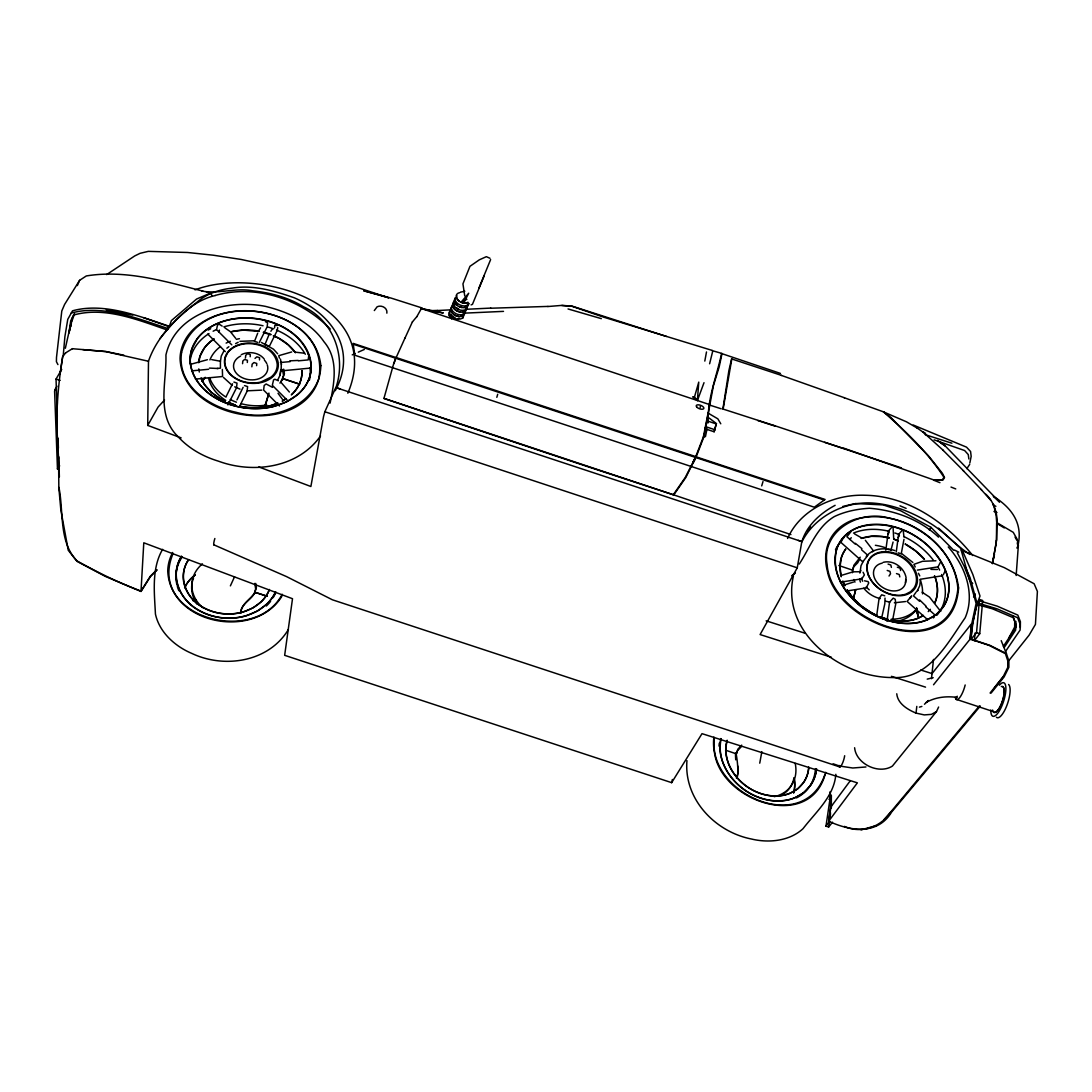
<?xml version="1.0" encoding="UTF-8"?>
<svg xmlns="http://www.w3.org/2000/svg" width="1092" height="1092" viewBox="0 0 1092 1092"><rect width="100%" height="100%" fill="white"/><g stroke="black" fill="none" stroke-linecap="round" stroke-linejoin="round"><path stroke-width="1.5" d="M686.964 760.66C683.647 798.989 715.137 831.886 751.378 838.997C768.782 843.215 789.475 841.181 803.029 828.678C815.738 812.093 834.152 796.355 835.844 774.296M990.089 693.024L1003.138 676.794L1007.848 667.239L1007.848 660.974L1005.404 653.63L988.902 645.317L970.119 639.107L933.537 684.766M1015.901 621.403L1015.86 627.477L1003.412 646.3M852.402 572.727L853.958 565.151L860.237 557.152M181.122 437.892L147.72 425.43L148.485 361.138C157.166 336.295 176.071 318.345 196.396 302.675C206.688 293.557 219.123 289.598 232.582 288.056C253.631 284.63 274.597 290.991 294.321 297.802C332.296 314.387 357.398 349.959 335.258 390.677M1020.337 627.436L1020.406 621.73L1017.84 615.11L997.214 606.156L978.746 600.6L977.463 604.64L992.56 608.845L1013.294 617.703L1015.669 624.037L1015.642 630.098L1004.19 647.556M903.985 539.312L901.228 553.835L898.211 552.839M1014.714 622.549L1014.659 627.081L1008.994 637.632M996.423 540.376L996.627 523.205M57.303 402.375L56.825 426.808L58.558 458.053L58.845 487.755L60.852 510.06L68.25 550.286L77.082 561.411L105.446 576.44L141.032 591.495L150.396 576.617L156.907 570.174M831.053 807.875L831.312 795.481L830.057 796.409L829.142 795.467M893.679 538.547L893.119 527.914M852.402 570.106L838.861 565.506M259.486 359.91L259.582 357.726L256.811 356.811L255.009 358.435M256.634 365.643L256.729 363.445L253.958 362.53L252.143 364.155L251.856 366.83M247.324 362.489L247.434 360.305L244.649 359.391L242.834 361.015L242.56 363.677M250.205 356.77L250.3 354.586L247.543 353.672L245.727 355.296L245.454 357.971M735.735 759.827C734.206 737.578 740.649 776.398 736.39 778.077M68.851 333.251L70.721 320.816L73.601 315.042C104.805 306.197 138.001 319.956 167.322 330.016L168.673 326.058C138.971 316.202 103.986 302.143 72.536 310.81L67.759 319.355L64.892 336.65L63.172 356.279M58.941 487.442C63.827 511.52 58.531 542.246 77.15 561.001C97.748 572.454 118.878 582.923 141.018 591.059L143.789 542.792L292.506 598.716L284.657 655.323L671.662 782.664L702.006 733.66L857.37 782.855L828.664 821.211C850.149 831.162 877.531 835.53 891.727 811.929L980.329 706.046M168.673 326.058L167.322 330.016M1016.161 575.484L1018.372 545.208L1017.102 539.161L1013.239 532.336L996.955 522.713L996.641 539.939L992.478 563.554L995.754 545.44M219.205 332.268L219.383 330.057M978.719 600.736L977.203 603.357L972.399 624.119L970.815 639.571L976.535 632.678L979.483 599.426L982.691 600.504L979.742 633.701L974.323 640.786L975.115 632.991M933.496 659.432L931.49 678.705M977.463 604.64L978.746 600.6M711.916 350.546L722.044 353.48L719.15 367.021L713.417 385.626L703.876 436.909L696.327 456.429M995.863 545.427L996.313 540.39M938.615 707.029L936.472 711.602L931.435 714.373L924.255 714.905L916.024 713.103L916.802 706.401M274.529 327.887L274.843 325.239L277.15 325.512M920.447 580.029L919.778 585.64L917.457 590.567M277.682 327.545L277.354 330.194L269.492 346.055M905.445 582.787L906.087 577.695C904.299 567.54 893.283 559.65 883.155 562.366M277.709 380.03L280.139 374.993L280.794 369.915M280.139 374.993L280.835 369.587M886.991 621.334L889.557 602.142L893.229 598.143L895.276 599.29L895.686 604.204L892.696 619.71M896.259 551.951L898.607 534.329L901.828 530.794M829.838 816.966L830.439 812.421M830.125 816.72L830.534 813.69M876.617 616.243L879.046 598.675L881.654 594.799L884.738 595.809M885.789 550.163L888.451 530.971L891.632 527.422M308.736 355.992L308.162 359.91L298.389 360.838M825.675 772.303C811.315 832.404 721.403 801.965 714.482 752.729A59.978 48.348 35 0 1 713.909 737.1M832.513 822.18L828.651 827.026L825.989 826.153L830.425 796L831.326 795.59L831.367 807.63M60.128 373.669L62.64 356.715L65.684 352.784M62.735 356.593C57.002 390.185 55.16 424.365 58.449 458.326M828.651 827.026L829.551 820.897M65.343 348.252L71.021 323L69.847 330.767M860.196 571.225L861.028 565.683L863.458 560.865M70.884 326.344L72.058 318.577L74.215 314.237M71.936 321.075L74.57 313.636M700.163 407.603L700.368 406.292M708.271 422.822C707.029 399.222 716.734 376.481 721.566 353.535L780.439 373.409M220.393 361.507L221.253 356.088L223.846 351.092M264.592 406.784L268.932 393.093M265.192 406.333L268.646 394.062M330.084 403.112C334.302 382.842 338.752 359.2 324.078 341.864C310.497 322.044 288.083 311.916 265.438 306.374C227.559 298.689 175.403 312.489 165.929 354.996C166.762 381.627 155.842 414.823 177.696 436.281C188.575 448.389 202.948 456.483 218.427 461.165C253.235 474.037 298.116 467.895 320.516 435.967M198.84 362.667L199.918 356.511L204.368 348.061A52.389 38.889 7.5 0 1 213.936 339.093M831.422 657.275L760.1 634.561L797.256 567.826L801.828 541.591L335.79 387.564L324.843 411.752L323.532 416.653L310.879 486.5L258.831 466.953M759.745 763.172L761.847 751.651M704.804 361.083L706.497 351.952M723.109 409.131L731.817 358.94M727.258 740.513C721.703 759.909 734.547 779.715 751.023 789.243A44.008 35.558 35.1 0 0 789.994 793.352L797.761 788.833L803.657 782.418A43.694 35.299 35.1 0 0 808.776 767.348M721.184 738.861C716.106 760.742 731.053 782.322 749.358 793.065A51.297 41.4 35.1 0 0 794.88 797.842L803.917 792.546L810.783 785.052A50.928 41.1 35.1 0 0 816.584 768.727M969.832 463.008L971.17 456.374L970.583 451.501L966.516 447.147L913.185 424.993M707.015 428.924L705.459 436.568L703.384 436.841L695.85 456.347M706.647 429.279L714.141 431.763L716.256 423.914L707.288 420.939L705.145 428.787M714.141 431.763L716.256 423.914M703.384 436.841L708.066 413.117L717.84 418.823L720.775 423.792M1008.981 660.455L1029.101 635.162L1035.434 624.406L1037.4 591.441L1034.138 583.756L1004.34 567.649L961.465 550.313L962.926 551.774L972.836 574.474L980.002 596.027C974.842 609.705 972.194 624.406 971.075 639.12L989.898 645.331L1006.428 653.658L1008.885 661.029L1008.871 667.294L1004.135 676.876L991.058 693.12M793.474 575.771C780.384 632.159 840.185 677.409 892.164 677.545C928.951 679.633 947.201 643.584 965.164 617.785C975.593 593.748 964.946 565.479 948.252 546.969M671.662 782.664L672.358 779.497M855.705 589.789L853.166 599.344M855.555 590.144L853.494 598.43M992.369 563.568L994.471 554.354M882.049 616.188L884.807 603.876L885.025 598.088M893.065 542.028L890.922 550.436M709.609 363.772L712.571 351.76M736.923 776.862L738.26 771.757L737.687 765.902M484.111 432.063L383.947 398.416L393.789 363.308M254.818 583.415L255.665 589.052L254.409 593.557L256.361 587.687L255.76 583.456M694.43 397.16L698.757 382.118L697.392 400.546L692.724 396.805L694.43 397.16L697.392 400.546L704.012 382.691M496.819 397.338L497.706 394.267M240.718 613.254C241.291 603.507 250.6 599.576 255.064 592.26L267.349 596.3L255.023 592.355M761.711 485.885L762.994 481.572M280.74 382.432L284.425 373.737L283.661 369.151M395.713 358.203L393.775 363.363M240.458 613.185C241.168 603.412 251.378 600.15 255.064 592.26M852.415 570.297L853.439 567.117L857.711 562.803L859.759 559.022M741.386 746.628L737.496 750.709L735.967 755.118L737.823 749.235L741.686 745.113M59.651 465.806L57.467 469L57.972 467.594M393.898 363.677L395.4 359.473M957.22 696.232L956.101 699.303L994.129 711.847M264.865 344.758L269.506 333.47M347.843 393.229C385.176 304.723 258.285 265.561 195.031 289.871M824.869 774.624C803.453 836.417 707.152 793.87 714.332 738.206M787.591 538.479C800.572 509.268 834.097 494.103 865.028 495.263C908.134 495.864 946.6 522.85 972.726 555.528M257.685 333.251L254.504 341.332L257.535 342.328M478.924 288.042L490.622 259.596M484.125 275.989L472.454 304.327L471.089 304.886M236.95 399.89L243.12 387.291M226.249 396.355L232.5 383.783M56.948 386.131L54.6 391.209L57.467 469M464.414 301.433L464.086 302.225L468.7 293.216L461.643 301.542L466.898 299.304M77.341 285.585L79.62 280.316L86.309 275.948C125.771 269.451 165.11 281.449 203.003 291.141M395.877 358.162L405.009 338.015M230.385 585.872L234.548 576.767M404.982 338.111L412.421 321.84M184.889 587.851L186.759 583.879A43.516 35.927 3.7 0 1 195.154 575.02M188.479 559.909C177.314 576.03 185.913 598.307 202.32 607.043A43.967 35.927 4.2 0 0 243.571 611.861L253.016 607.875L260.865 602.088A43.639 35.681 4.2 0 0 269.396 589.639M693.038 462.08L695.713 456.688L825.074 499.467L814.304 507.207L354.804 355.228L353.125 343.366L396.096 357.575M181.586 556.442C169.26 575.034 179.77 600.136 198.28 610.087A51.242 41.851 4.2 0 0 246.478 615.711L257.48 611.042L266.625 604.272A50.874 41.551 4.3 0 0 275.566 592.028M239.271 407.002L247.12 391.182L247.611 386.595L244.512 385.572M691.304 466.421L685.762 477.573L673.764 494.908L586.472 466.257M227.9 404.927L236.568 387.687L237.005 383.101L233.906 382.077M259.2 342.642L267.144 326.822L267.608 322.836L265.411 321.635M691.277 466.461L696.205 456.77L396.109 357.507L395.7 358.258M692.792 463.595L695.017 459.35M1016.884 548.034L1018.372 545.208M173.027 553.671C146.505 616.721 254.668 646.805 282.2 594.266M162.612 549.317C151.365 568.577 154.395 592.601 155.433 614.045C159.391 632.35 175.048 646.355 191.823 653.425C224.515 668.918 268.946 661.97 288.438 629.415M694.457 459.404L685.285 477.45L673.3 494.744L790.936 534.575M416.816 316.707L421.375 308.531L443.284 312.954L431.695 310.838M147.72 425.43L158.094 407.043L164.537 400.027M799.262 564.059C810.046 547.761 816.666 526.986 834.384 516.557C845.344 511.329 857.356 509.008 869.409 508.258C894.648 510.182 919.942 519.601 938.533 537.141M57.303 416.311L56.033 379.074L61.712 369.396M973.573 596.914L975.306 594.034M850.067 539.544L851.228 537.646M825.989 826.153L829.497 821.266M79.62 280.316L64.605 304.422L61.794 310.961L56.497 357.439L56.415 361.684L57.931 364.592M141.018 591.059L150.355 576.207L156.866 569.765M259.173 330.057L260.551 327.859M888.014 534.138L889.216 532.268M929.319 530.002L931.012 527.381L900.654 510.756L883.278 504.927L855.35 503.508M270.871 331.272L272.208 329.224M898.184 537.51L899.412 535.64M889.024 576.03L890.526 573.778L889.966 571.362L887.209 570.447M966.843 468.632L969.696 464.4M374.31 310.565L377.149 306.77C381.463 304.695 387.742 307.848 386.868 313.158M279.934 383.087L282.978 378.596L299.631 384.097M909.854 598.484L911.656 595.918L907.083 601.392L927.75 619.806M916.161 592.014L913.472 595.877L919.532 601.269M943.406 574.61L944.921 571.362M850.218 780.807L830.971 806.851L828.678 821.225L830.48 807.589L830.753 795.222L829.852 791.959M807.766 530.862L810.633 527.054M1005.486 651.514L1020.119 630.057L1020.187 624.351L1017.621 617.744L996.969 608.804L978.473 603.234M159.923 338.656C174.42 320.557 191.837 300.819 215.247 295.522M282.978 378.596L282.227 380.275L283.579 375.607L282.5 369.519M994.375 687.864L1003.138 676.808M936.472 711.602L892.423 766.065C878.842 774.842 856.073 763.881 854.613 747.747M979.388 705.91L891.031 811.629C881.121 827.026 861.492 834.111 844.389 826.398M412.38 321.949L416.871 316.584M208.108 330.098L210.674 328.774M226.89 348.184L228.856 346.71M235.64 343.611L238.192 342.274M281.845 596.314C254.695 640.362 170.256 624.692 167.745 571.075A59.923 48.867 4.3 0 1 172.672 552.47M883.701 819.901L891.031 811.629M928.227 611.602L930.384 609.309M201.979 381.217L205.46 377.641M866.243 556.483C872.972 547.979 885.216 547.42 894.826 550.559M924.446 704.244L928.555 700.518L926.262 702.388C935.421 697.146 946.395 695.973 956.728 697.378M933.305 617.908L934.233 617.089M916.898 591.236L918.017 590.417M872.412 551.788L873.573 551.023L865.355 540.294M106.661 274.583L134.739 255.924L140.117 253.303L148.307 251.365L187.578 252.484L213.281 255.2L241.086 259.446L316.475 275.839L354.04 286.322L388.738 297.829L363.704 290.772L391.195 298.116L422.304 308.04M791.645 575.771L795.399 573.082M286.09 398.58L282.159 401.146A52.02 38.616 7.5 0 0 286.363 398.648M835.134 505.323C820.351 513.213 806.851 525.279 801.842 541.7L798.307 540.349M65.588 352.907L72.522 348.607M241.291 354.695C248.621 350.901 259.009 352.361 264.209 359.063M923.177 615.451L917.362 618.604A52.047 38.07 31.7 0 1 890.895 620.065M352.238 354.859L355.269 353.508M358.285 352.156L364.332 349.467M876.125 825.648L861.056 829.865M71.198 313.063C102.675 304.422 137.688 318.495 167.417 328.364M277.696 403.125L269.792 405.965A51.87 38.507 7.5 0 1 240.131 406.388M840.54 575.62L853.193 571.826L860.059 571.717M844.908 584.752L853.425 582.104M919.409 707.138L921.866 706.428M191.155 364.168L207.384 359.718M927.217 679.128L933.182 677.682M842.642 506.524L853.767 503.876M905.541 601.542L894.362 602.798M215.097 295.495C255.61 283.811 301.419 299.208 330.275 329.061M460.51 292.137L464.81 291.25M859.745 526.972C895.017 517.239 934.684 540.281 946.805 574.174A60.388 44.049 31.6 0 1 943.27 606.988L935.789 615.001L925.606 620.543A60.811 44.362 31.6 0 1 872.167 613.909C849.74 601.433 829.565 575.866 836.813 548.935A61.425 44.813 31.6 0 1 859.745 526.972M291.714 351.952L278.733 355.678L279.416 358.08M289.817 360.838L298.212 360.428M846.409 591.059L866.256 587.892L868.741 582.937L868.085 581.613L864.482 580.794M920.283 579.279L942.628 575.716M840.403 582.2L861.861 578.828L864.386 574.911L863.089 572.263M917.335 570.106L938.028 566.857L940.308 562.489M261.807 390.131L247.242 390.813M192.752 600.614L196.123 600.136M887.905 549.44L890.417 549.795M239.926 341.332L254.286 340.786M195.468 379.101L222.577 376.508L222.345 369.437M310.565 368.072L281.149 370.898L281.286 364.046M191.714 370.87L208.613 369.273M217.062 368.482L220.434 368.168L220.393 361.247L211.712 359.623M280.453 362.517L290.24 361.602M865.97 766.966L852.77 768.004L839.475 766.024M547.788 306.538L562.025 305.378L572.126 306.142L666.475 336.459M463.199 313.199L503.508 311.37M437.455 310.538L450.846 309.841M465.711 309.309L490.799 308.094M490.649 308.231L548.02 306.415M209.487 368.086L218.113 368.509M429.975 310.674L437.537 310.415M201.965 291.073C218.687 294.198 235.722 287.469 252.771 290.813C270.475 292.711 288.411 297.42 303.658 306.852C333.688 320.707 346.41 356.879 335.981 387.483L340.049 388.888M933.81 479.92L942.355 479.825L943.938 477.286C927.791 452.375 905.773 431.19 883.373 411.848L906.456 421.799L917.294 428.132M930.957 569.382L937.386 569.492M867.116 556.319L862.707 561.82L840.403 541.932L844.389 536.977M935.912 560.783L922.549 561.288L913.908 564.359L915.232 566.953M561.779 305.514L571.853 306.265L604.135 317.308L712.38 350.477M82.842 349.617L105.883 351.638L148.526 361.275M850.886 531.79L846.901 536.718L855.159 544.062M72.427 348.717L105.91 351.515L123.901 355.2M295.836 352.238L303.972 353.153M421.321 308.667L430.043 310.538M106.238 309.882L132.76 315.056M568.045 308.954L601.337 318.646M885.694 601.187L889.884 602.142M889.106 538.138L882.554 536.636L871.32 536.336L861.097 538.397A52.198 38.179 31.6 0 1 889.093 537.742M258.913 331.436L243.612 330.098L231.709 331.613A52.02 38.616 7.5 0 1 258.968 331.122M263.363 332.473L270.543 334.712M206.32 291.974L209.623 292.806M801.965 541.728C814.837 516.175 845.508 500.655 874.037 503.166C893.938 504.804 912.721 512.558 929.633 522.918C944.457 531.777 955.527 545.358 969.983 554.504M899.985 505.814L906.114 508.367M987.905 606.756L995.631 609.159M891.454 676.33L925.538 687.141M951.91 443.202L925.279 434.698L925.456 433.306L923.409 432.104M976.535 632.678L979.742 633.701M766.174 620.843L804.79 633.155M920.774 670.01L932.049 673.6L971.252 624.064L970.133 639.12L971.839 623.436L976.111 603.439L960.66 548.361L938.519 528.118M772.617 425.047L722.89 409.009L728.91 370.461L731.585 358.899L781.64 375.443M708.899 404.832L721.225 408.79M757.821 420.557L775.347 426.208M772.303 424.897L901.432 467.895M824.637 442.26L843.707 448.471M56.033 379.074L60.115 380.425M839.966 766.993L332.364 599.781L286.541 576.603L213.773 544.785M725.566 750.177L736.254 753.821M709.5 404.559L421.375 308.531M706.046 426.795L715.055 429.77M353.508 344.308L823.928 499.904M265.67 344.553L267.895 345.755M888.069 564.1L890.826 565.001L891.386 567.403M897.324 567.226L900.067 568.127L900.641 570.529M896.477 573.587L899.235 574.501L899.808 576.917M282.924 378.706L299.577 384.22M324.843 411.752L797.256 567.826M383.947 398.416L673.764 494.908M934.097 439.858L964.618 450.532L968.263 454.572L968.863 458.968M483.961 432.009L586.8 466.366M843.857 448.211L934.397 480.166L942.956 480.07L944.539 477.518L942.314 473.191L928.391 455.719L890.772 417.39L883.837 411.971L844.075 397.665M143.653 317.69L169.205 326.672L171.403 320.584L196.628 299.017L210.893 292.915L211.93 295.918M833.128 763.786L837.892 765.465M781.326 375.389L844.471 397.761M993.966 511.438L996.982 512.558M933.633 480.18L939.953 482.678M951.009 487.059L955.746 488.929M894.02 539.284L898.225 541.1M273.287 335.899L278.76 338.274L288.165 344.826L295.386 352.661M261.384 342.438L273.423 349.14L277.696 353.808M234.712 386.827L240.008 389.148M490.008 258.285L486.35 256.675L479.347 259.814L469.97 266.311L462.94 283.865L464.755 295.959M918.44 573.286L919.778 575.907M992.997 504.982L995.904 506.292M916.024 713.103C907.67 709.582 897.692 703.712 896.75 693.775M278.337 380.767L274.843 379.238L273.573 379.934L272.317 385.312L288.001 400.969M954.558 550.068L958.749 552.156M709.036 417.963L716.557 423.669M922.098 592.205L929.428 597.024L940.744 611.452M854.517 533.865L861.793 538.042M308.026 353.603L308.626 354.941M1004.285 527.914L997.242 523.655C997.283 512.626 993.993 502.047 985.939 494.28M855.309 543.284L861.916 548.662M272.522 387.373L266.134 383.988L264.168 385.49L263.622 390.062L279.538 406.019M222.154 326.099L219.424 324.31L217.54 324.829L216.557 329.62L231.777 344.826M905.254 544.13L915.628 550.982L924.433 559.35M901.501 553.453L912.844 562.476M224.897 327.873L230.371 331.668L235.626 338.261M916.98 427.9L923.627 432.528M941.099 443.038L945.099 445.823L999.576 502.061L993.324 496.273C1011.52 507.671 1023.313 523.259 1017.881 545.877L1017.239 542.847M232.268 385.449L223.532 377.491M937.509 440.417L945.099 445.823L940.608 442.369M919.573 599.877L925.989 606.087M972.713 583.483L970.228 581.394L964.018 565.97L957.302 552.784M281.231 382.596L289.38 392.055M861.533 549.726L867.894 555.378M925.593 606.661L935.298 615.287M923.286 432.282L943.406 450.477M981.135 489.503L990.608 500.054M207.808 334.111L225.307 351.651M953.657 550.231L931.012 527.381M943.024 450.191L963.635 470.939M963.212 470.611L981.599 489.885M903.316 531.285L903.93 536.827M278.01 393.284L283.347 400.505M847.378 590.035L852.183 597.078L861.151 605.842L871.73 612.94A52.047 38.07 31.7 0 0 877.477 615.792M1015.055 537.1L1016.597 539.83M201.283 378.242L204.272 384.316L211.548 392.533L221.103 399.317A51.87 38.507 7.5 0 0 225.184 401.433M915.983 610.878L918.044 615.26M964.755 565.697L970.092 577.723L977.067 603.385M934.424 576.044L935.694 578.924A51.665 37.797 31.7 0 1 934.807 603.002M843.079 581.326L844.853 585.749M1001.214 640.649L1006.428 653.658M853.93 579.497L854.954 582.173M1012.789 615.915L1014.741 621.034M993.515 504.258L996.163 515.683L996.737 523.191M280.439 359.036L281.49 364.496M198.785 368.891L199.29 372.044M841.072 575.211L840.007 566.748L841.482 557.33A52.566 38.452 31.7 0 1 845.713 549.208M55.214 389.039L55.255 390.131M58.053 438.083L58.395 448.184M58.695 456.62L59.377 476.835M1007.848 660.988L1007.848 667.239M887.878 619.382A52.047 38.07 31.7 0 1 880.439 617.007M938.779 612.899A60.702 44.417 31.7 0 1 936.813 615.301M835.517 549.549A60.702 44.417 31.7 0 1 841.727 540.909M853.534 533.073A60.702 44.417 31.7 0 1 888.929 531.272M894.867 532.978A60.702 44.417 31.7 0 1 899.276 534.575M903.644 536.472A60.702 44.417 31.7 0 1 933.373 560.196M938.042 567.198A60.702 44.417 31.7 0 1 939.611 570.079M941.632 574.474A60.702 44.417 31.7 0 1 939.666 611.643M916.666 608.135A50.45 37.497 32.1 0 1 917.853 616.489M923.368 615.519A52.198 38.179 31.6 0 1 892.369 620.174M887.851 619.219A52.198 38.179 31.6 0 1 880.398 616.857M877.449 615.642A52.198 38.179 31.6 0 1 847.092 589.939M844.676 585.612A52.198 38.179 31.6 0 1 842.724 581.19M841.277 576.753A52.198 38.179 31.6 0 1 845.686 549.044M894.034 539.161A52.198 38.179 31.6 0 1 898.307 540.731M905.268 544.021A52.198 38.179 31.6 0 1 924.392 559.2M934.656 575.88A52.198 38.179 31.6 0 1 934.766 602.852M916.625 607.971A50.955 37.879 32.1 0 1 917.799 616.298M905.678 579.47A17.267 12.626 31.5 0 1 893.147 590.936A17.267 12.626 31.5 0 1 874.446 577.927A17.267 12.626 31.5 0 1 882.213 563.144M235.476 405.255A51.87 38.507 7.5 0 1 228.037 402.689M189.817 363.595A60.497 44.908 7.5 0 1 208.995 333.579M213.131 331.204A60.497 44.908 7.5 0 1 216.039 329.798M223.805 326.89A60.497 44.908 7.5 0 1 263.049 325.757M267.649 326.931A60.497 44.908 7.5 0 1 273.573 328.883M276.467 330.043A60.497 44.908 7.5 0 1 305.31 354.272M309.991 367.881A60.497 44.908 7.5 0 1 309.418 380.18M301.952 370.734A51.488 38.234 7.5 0 1 291.318 394.881A52.02 38.616 7.5 0 0 301.952 370.598M277.887 403.166A52.02 38.616 7.5 0 1 240.144 406.251M235.49 405.118A52.02 38.616 7.5 0 1 228.051 402.566M225.198 401.31A52.02 38.616 7.5 0 1 200.983 378.146M198.526 362.476A52.02 38.616 7.5 0 1 213.964 338.943M263.486 332.118A52.02 38.616 7.5 0 1 271.116 334.575M274.283 335.913A52.02 38.616 7.5 0 1 295.386 352.539M202.02 381.067A50.792 38.302 7.1 0 1 205.2 377.3M267.294 364.892A17.213 12.763 7.4 0 1 256.92 379.333A17.213 12.763 7.4 0 1 235.626 372.317A17.213 12.763 7.4 0 1 240.595 356.101M264.455 360.223A17.213 12.763 7.4 0 1 266.817 363.677M816.352 770.024A51.447 41.523 35.1 0 1 760.755 798.034A51.447 41.523 35.1 0 1 720.802 738.561M794.116 777.982A42.82 34.944 35.7 0 1 793.707 792.915M815.465 768.632A51.338 41.469 35.1 0 1 796.477 797.924M719.014 746.095A51.338 41.469 35.1 0 1 719.314 743.133M808.722 767.198A44.144 35.654 35.1 0 1 760.769 793.502A44.144 35.654 35.1 0 1 727.081 740.308M794.102 777.845A43.257 35.299 35.7 0 1 793.679 792.737M275.553 591.85A51.392 41.974 4.2 0 1 207.016 614.127A51.392 41.974 4.2 0 1 181.449 556.21M275.826 592.369A51.283 41.905 4.2 0 1 273.15 597.665M270.557 601.392A51.283 41.905 4.2 0 1 266.352 605.992M178.842 590.663A51.283 41.905 4.2 0 1 177.341 586.404M176.959 584.971A51.283 41.905 4.2 0 1 182.159 556.906M269.383 589.489A44.089 36.036 4.2 0 1 210.265 610.674A44.089 36.036 4.2 0 1 188.493 559.773M184.603 587.605A43.216 35.681 3.7 0 1 195.181 574.87M451.542 318.605A7.398 4.9 23.5 0 1 450.313 311.111M462.885 316.462A7.398 4.9 23.5 0 1 462.694 318.414M459.118 318.072A4.286 2.839 23.5 0 1 457.903 318.564M454.886 317.649A6.511 4.3 23.5 0 1 451.132 314.673M451.76 318.659A6.497 4.3 23.5 0 1 449.413 315.124M464.714 312.135A7.426 4.9 23.6 0 1 455.828 315.725A7.426 4.9 23.6 0 1 452.115 306.77M463.609 314.755A7.412 4.9 23.5 0 1 456.087 318.823A7.412 4.9 23.5 0 1 449.781 310.906M462.312 315.492A6.511 4.3 23.6 0 1 460.483 316.243M458.176 316.27A6.511 4.3 23.6 0 1 453.576 314.319M451.979 312.626A6.511 4.3 23.6 0 1 451.392 309.063M466.584 307.726A7.439 4.9 23.6 0 1 457.671 311.302A7.439 4.9 23.6 0 1 453.958 302.348M465.465 310.36A7.426 4.9 23.6 0 1 456.565 313.95A7.426 4.9 23.6 0 1 452.852 304.982M458.572 308.872A6.538 4.3 23.6 0 1 456.388 307.575M454.791 305.883A6.538 4.3 23.6 0 1 454.013 304.026M464.168 311.097A6.538 4.3 23.6 0 1 462.339 311.834M460.032 311.875A6.538 4.3 23.6 0 1 453.822 308.203M468.468 303.276A7.467 4.9 23.6 0 1 459.555 306.852A7.467 4.9 23.6 0 1 455.801 297.87M467.349 305.924A7.453 4.9 23.6 0 1 458.435 309.5A7.453 4.9 23.6 0 1 454.709 300.532M467.144 305.31A6.552 4.3 23.6 0 1 464.223 307.384M461.902 307.412A6.552 4.3 23.6 0 1 459.459 306.729M457.275 305.446A6.552 4.3 23.6 0 1 454.9 301.883M466.83 303.18A7.48 4.9 23.6 0 1 457.084 299.031A7.48 4.9 23.6 0 1 459.746 292.629M469.028 303.494A7.467 4.9 23.6 0 1 460.278 305.105A7.467 4.9 23.6 0 1 455.282 297.625M467.922 302.238A6.566 4.3 23.6 0 1 461.315 302.32M459.118 301.023A6.566 4.3 23.6 0 1 456.92 295.755M1003.193 687.346A13.172 4.136 -72.1 0 1 1004.149 689.38M1004.285 690.417A13.172 4.136 -72.1 0 1 1004.271 692.983M1004.121 694.444A13.172 4.136 -72.1 0 1 995.754 712.08M965.178 684.971A13.172 3.822 -72.1 0 1 959.595 697.761A13.172 3.822 -72.1 0 1 955.282 697.242M1008.585 684.466A17.636 5.583 -72.2 0 1 1007.097 704.859A17.636 5.583 -72.2 0 1 996.436 717.267M1001.309 686.568A13.718 4.313 -72.1 0 1 1001.828 702.566A13.718 4.313 -72.1 0 1 992.614 710.059M999.398 685.203A17.636 5.542 -72.1 0 1 1005.855 690.048A17.636 5.542 -72.1 0 1 997.87 713.103A17.636 5.542 -72.1 0 1 990.799 710.018M214.25 544.949A7.944 1.31 -71 0 1 214.851 538.506M844.676 755.732A7.903 1.843 -72.9 0 1 841.509 765.219A7.903 1.843 -72.9 0 1 839.011 765.396M202.716 607.643A38.411 31.518 4.2 0 1 202.416 563.854M197.324 604.367A38.329 31.477 4.2 0 1 193.557 577.9M266.776 404.982A45.454 33.797 7.6 0 1 240.909 403.617M236.459 402.197A45.454 33.797 7.6 0 1 230.275 399.535M226.017 397.133A45.454 33.797 7.6 0 1 209.596 377.545M209.923 359.91A45.454 33.797 7.6 0 1 220.516 346.546M226.126 343.106A45.454 33.797 7.6 0 1 230.316 341.25M236.281 339.366A45.454 33.797 7.6 0 1 239.435 338.684M246.478 408.162A45.345 33.77 7.6 0 1 243.502 407.575M234.562 404.845A45.345 33.77 7.6 0 1 228.515 402.006M225.73 400.382A45.345 33.77 7.6 0 1 208.531 377.859M795.194 763.404A38.534 31.272 35.2 0 1 774.269 796.669M793.857 778.555A38.452 31.231 35.2 0 1 781.34 795.386M916.638 608.858A45.605 33.497 31.6 0 1 891.208 619.205M884.861 618.755A45.605 33.497 31.6 0 1 881.626 618.195M875.374 545.29A45.605 33.497 31.6 0 1 884.779 547.515M920.16 579.538A45.605 33.497 31.6 0 1 922.522 593.884M916.488 609.2A45.495 33.483 31.6 0 1 898.771 620.884M869.232 589.83A21.922 16.08 31.5 0 1 866.229 586.841M862.625 581.244A21.922 16.08 31.5 0 1 861.506 578.118M880.261 598.607A21.881 16.066 31.6 0 1 863.799 588.192M860.428 582.104A21.881 16.066 31.6 0 1 859.622 578.992M859.868 573.082A21.881 16.066 31.6 0 1 860.906 570.461M181.559 352.62C176.808 384.725 208.162 406.442 236.104 412.285C266.516 420.802 306.975 410.824 318.782 378.733C332.241 305.31 199.222 283.893 181.559 352.62M320.857 365.643C318.004 440.526 183.128 426.112 180.057 358.722A70.707 52.334 7.6 0 1 225.744 312.803C263.39 304.108 316.148 322.686 320.857 365.643M957.875 588.684C950.067 666.953 831.108 622.317 827.149 564.66C820.829 530.999 859.09 509.664 888.383 517.908C922.371 525.006 955.227 552.361 957.875 588.684M958.571 587.933C952.961 665.888 838.069 626.125 827.395 571.321A70.939 51.747 31.6 0 1 854.545 519.437C899.658 506.62 952.975 540.963 958.571 587.933M867.731 563.103C864.796 574.774 873.504 585.721 883.21 591.113A26.385 19.247 31.6 0 0 906.155 594.007L910.578 591.673L913.867 588.26A26.194 19.11 31.6 0 0 915.601 574.078C910.455 559.172 892.997 549.017 877.586 553.398A26.645 19.451 31.6 0 0 867.731 563.103M225.443 357.152C222.645 365.916 228.815 374.57 236.295 378.651A26.304 19.465 7.6 0 0 260.783 382.05L271.034 377.109A26.112 19.328 7.6 0 0 277.245 364.373C275.361 348.116 255.733 341.141 241.469 344.417A26.563 19.67 7.6 0 0 227.641 352.853L225.443 357.152M830.548 796.082L829.333 799.494L830.548 796.082M192.001 348.676C185.135 368.932 199.331 389.202 216.666 398.689A60.606 44.868 7.6 0 0 273.737 406.497L286.664 401.829L297.352 394.84A60.169 44.54 7.6 0 0 311.165 365.342C306.374 328.392 261.862 312.558 229.211 319.792A61.22 45.318 7.6 0 0 197.229 338.834L192.001 348.676M844.867 589.38A61.002 44.499 31.6 0 0 943.229 606.824A61.002 44.499 31.6 0 0 887.728 525.293A61.002 44.499 31.6 0 0 844.867 589.38M868.44 575.443A27.136 19.779 31.7 0 0 911.683 591.905A27.136 19.779 31.7 0 0 896.314 553.808A27.136 19.779 31.7 0 0 868.44 575.443M210.319 394.485A60.797 44.99 7.6 0 0 309.937 375.921A60.797 44.99 7.6 0 0 231.695 319.151A60.797 44.99 7.6 0 0 210.319 394.485M234.766 378.05A27.041 20.025 7.7 0 0 278.05 367.717A27.041 20.025 7.7 0 0 241.373 343.966A27.041 20.025 7.7 0 0 234.766 378.05M696.832 407.139A4.04 1.815 20.7 0 0 703.466 408.899A4.04 1.815 20.7 0 0 699.808 405.05A4.04 1.815 20.7 0 0 696.832 407.139"/></g></svg>
